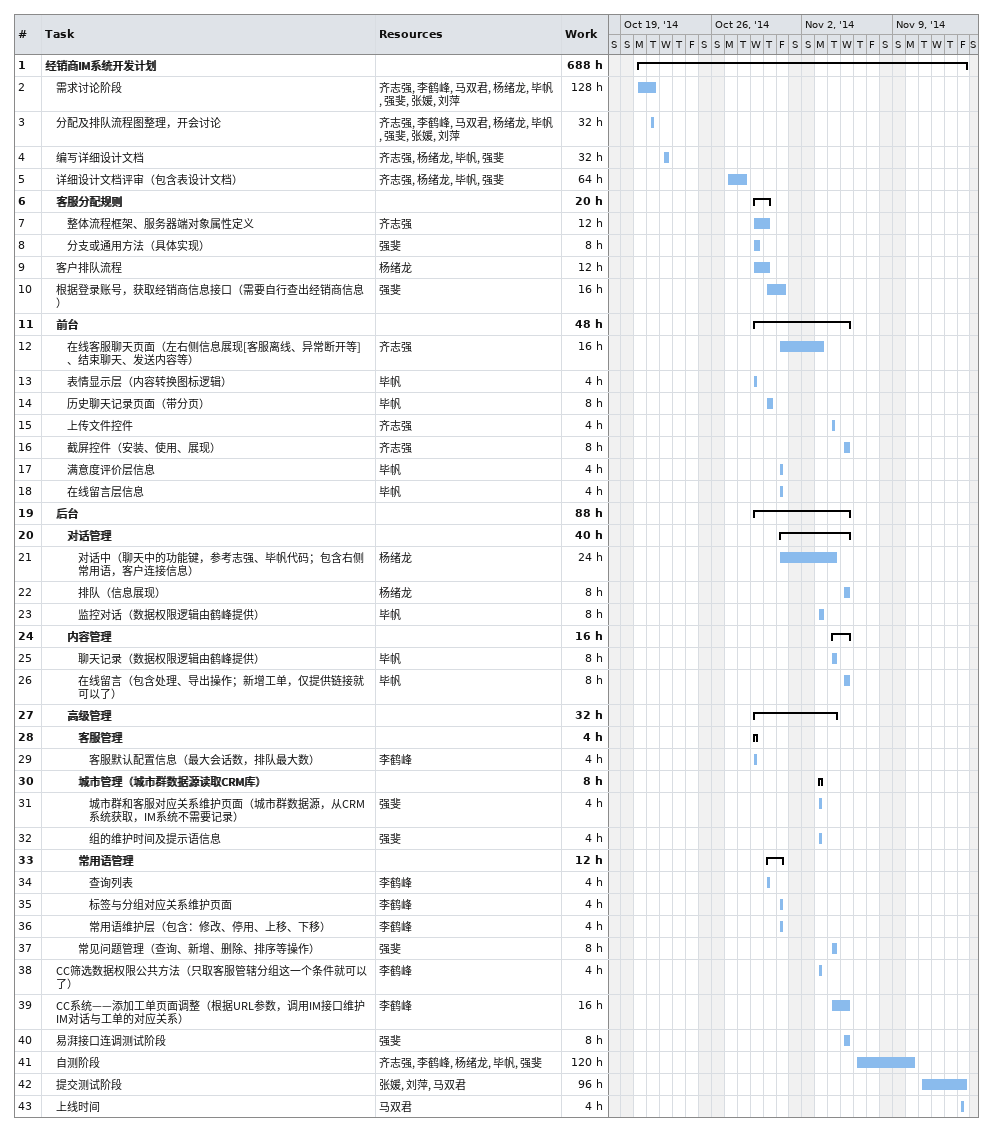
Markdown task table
| ID | Level | Task | Start | Finish | Resources | Work (h) |
|---|---|---|---|---|---|---|
| 1 | 1 | **经销商IM系统开发计划** | 2014-10-20 | 2014-11-14 |  | 688 |
| 2 | 2 | 需求讨论阶段 | 2014-10-20 | 2014-10-21 | 齐志强, 李鹤峰, 马双君, 杨绪龙, 毕帆, 强斐, 张媛, 刘萍 | 128 |
| 3 | 2 | 分配及排队流程图整理，开会讨论 | 2014-10-21 | 2014-10-21 | 齐志强, 李鹤峰, 马双君, 杨绪龙, 毕帆, 强斐, 张媛, 刘萍 | 32 |
| 4 | 2 | 编写详细设计文档 | 2014-10-22 | 2014-10-22 | 齐志强, 杨绪龙, 毕帆, 强斐 | 32 |
| 5 | 2 | 详细设计文档评审（包含表设计文档） | 2014-10-27 | 2014-10-28 | 齐志强, 杨绪龙, 毕帆, 强斐 | 64 |
| 6 | 2 | **客服分配规则** | 2014-10-29 | 2014-10-30 |  | 20 |
| 7 | 3 | 整体流程框架、服务器端对象属性定义 | 2014-10-29 | 2014-10-30 | 齐志强 | 12 |
| 8 | 3 | 分支或通用方法（具体实现） | 2014-10-29 | 2014-10-29 | 强斐 | 8 |
| 9 | 2 | 客户排队流程 | 2014-10-29 | 2014-10-30 | 杨绪龙 | 12 |
| 10 | 2 | 根据登录账号，获取经销商信息接口（需要自行查出经销商信息） | 2014-10-30 | 2014-10-31 | 强斐 | 16 |
| 11 | 2 | **前台** | 2014-10-29 | 2014-11-05 |  | 48 |
| 12 | 3 | 在线客服聊天页面（左右侧信息展现[客服离线、异常断开等]、结束聊天、发送内容等） | 2014-10-31 | 2014-11-03 | 齐志强 | 16 |
| 13 | 3 | 表情显示层（内容转换图标逻辑） | 2014-10-29 | 2014-10-29 | 毕帆 | 4 |
| 14 | 3 | 历史聊天记录页面（带分页） | 2014-10-30 | 2014-10-30 | 毕帆 | 8 |
| 15 | 3 | 上传文件控件 | 2014-11-04 | 2014-11-04 | 齐志强 | 4 |
| 16 | 3 | 截屏控件（安装、使用、展现） | 2014-11-05 | 2014-11-05 | 齐志强 | 8 |
| 17 | 3 | 满意度评价层信息 | 2014-10-31 | 2014-10-31 | 毕帆 | 4 |
| 18 | 3 | 在线留言层信息 | 2014-10-31 | 2014-10-31 | 毕帆 | 4 |
| 19 | 2 | **后台** | 2014-10-29 | 2014-11-05 |  | 88 |
| 20 | 3 | **对话管理** | 2014-10-31 | 2014-11-05 |  | 40 |
| 21 | 4 | 对话中（聊天中的功能键，参考志强、毕帆代码；包含右侧常用语，客户连接信息） | 2014-10-31 | 2014-11-04 | 杨绪龙 | 24 |
| 22 | 4 | 排队（信息展现） | 2014-11-05 | 2014-11-05 | 杨绪龙 | 8 |
| 23 | 4 | 监控对话（数据权限逻辑由鹤峰提供） | 2014-11-03 | 2014-11-03 | 毕帆 | 8 |
| 24 | 3 | **内容管理** | 2014-11-04 | 2014-11-05 |  | 16 |
| 25 | 4 | 聊天记录（数据权限逻辑由鹤峰提供） | 2014-11-04 | 2014-11-04 | 毕帆 | 8 |
| 26 | 4 | 在线留言（包含处理、导出操作；新增工单，仅提供链接就可以了） | 2014-11-05 | 2014-11-05 | 毕帆 | 8 |
| 27 | 3 | **高级管理** | 2014-10-29 | 2014-11-04 |  | 32 |
| 28 | 4 | **客服管理** | 2014-10-29 | 2014-10-29 |  | 4 |
| 29 | 5 | 客服默认配置信息（最大会话数，排队最大数） | 2014-10-29 | 2014-10-29 | 李鹤峰 | 4 |
| 30 | 4 | **城市管理（城市群数据源读取CRM库）** | 2014-11-03 | 2014-11-03 |  | 8 |
| 31 | 5 | 城市群和客服对应关系维护页面（城市群数据源，从CRM系统获取，IM系统不需要记录） | 2014-11-03 | 2014-11-03 | 强斐 | 4 |
| 32 | 5 | 组的维护时间及提示语信息 | 2014-11-03 | 2014-11-03 | 强斐 | 4 |
| 33 | 4 | **常用语管理** | 2014-10-30 | 2014-10-31 |  | 12 |
| 34 | 5 | 查询列表 | 2014-10-30 | 2014-10-30 | 李鹤峰 | 4 |
| 35 | 5 | 标签与分组对应关系维护页面 | 2014-10-31 | 2014-10-31 | 李鹤峰 | 4 |
| 36 | 5 | 常用语维护层（包含：修改、停用、上移、下移） | 2014-10-31 | 2014-10-31 | 李鹤峰 | 4 |
| 37 | 4 | 常见问题管理（查询、新增、删除、排序等操作） | 2014-11-04 | 2014-11-04 | 强斐 | 8 |
| 38 | 2 | CC筛选数据权限公共方法（只取客服管辖分组这一个条件就可以了） | 2014-11-03 | 2014-11-03 | 李鹤峰 | 4 |
| 39 | 2 | CC系统——添加工单页面调整（根据URL参数，调用IM接口维护IM对话与工单的对应关系） | 2014-11-04 | 2014-11-05 | 李鹤峰 | 16 |
| 40 | 2 | 易湃接口连调测试阶段 | 2014-11-05 | 2014-11-05 | 强斐 | 8 |
| 41 | 2 | 自测阶段 | 2014-11-06 | 2014-11-10 | 齐志强, 李鹤峰, 杨绪龙, 毕帆, 强斐 | 120 |
| 42 | 2 | 提交测试阶段 | 2014-11-11 | 2014-11-14 | 张媛, 刘萍, 马双君 | 96 |
| 43 | 2 | 上线时间 | 2014-11-14 | 2014-11-14 | 马双君 | 4 |
